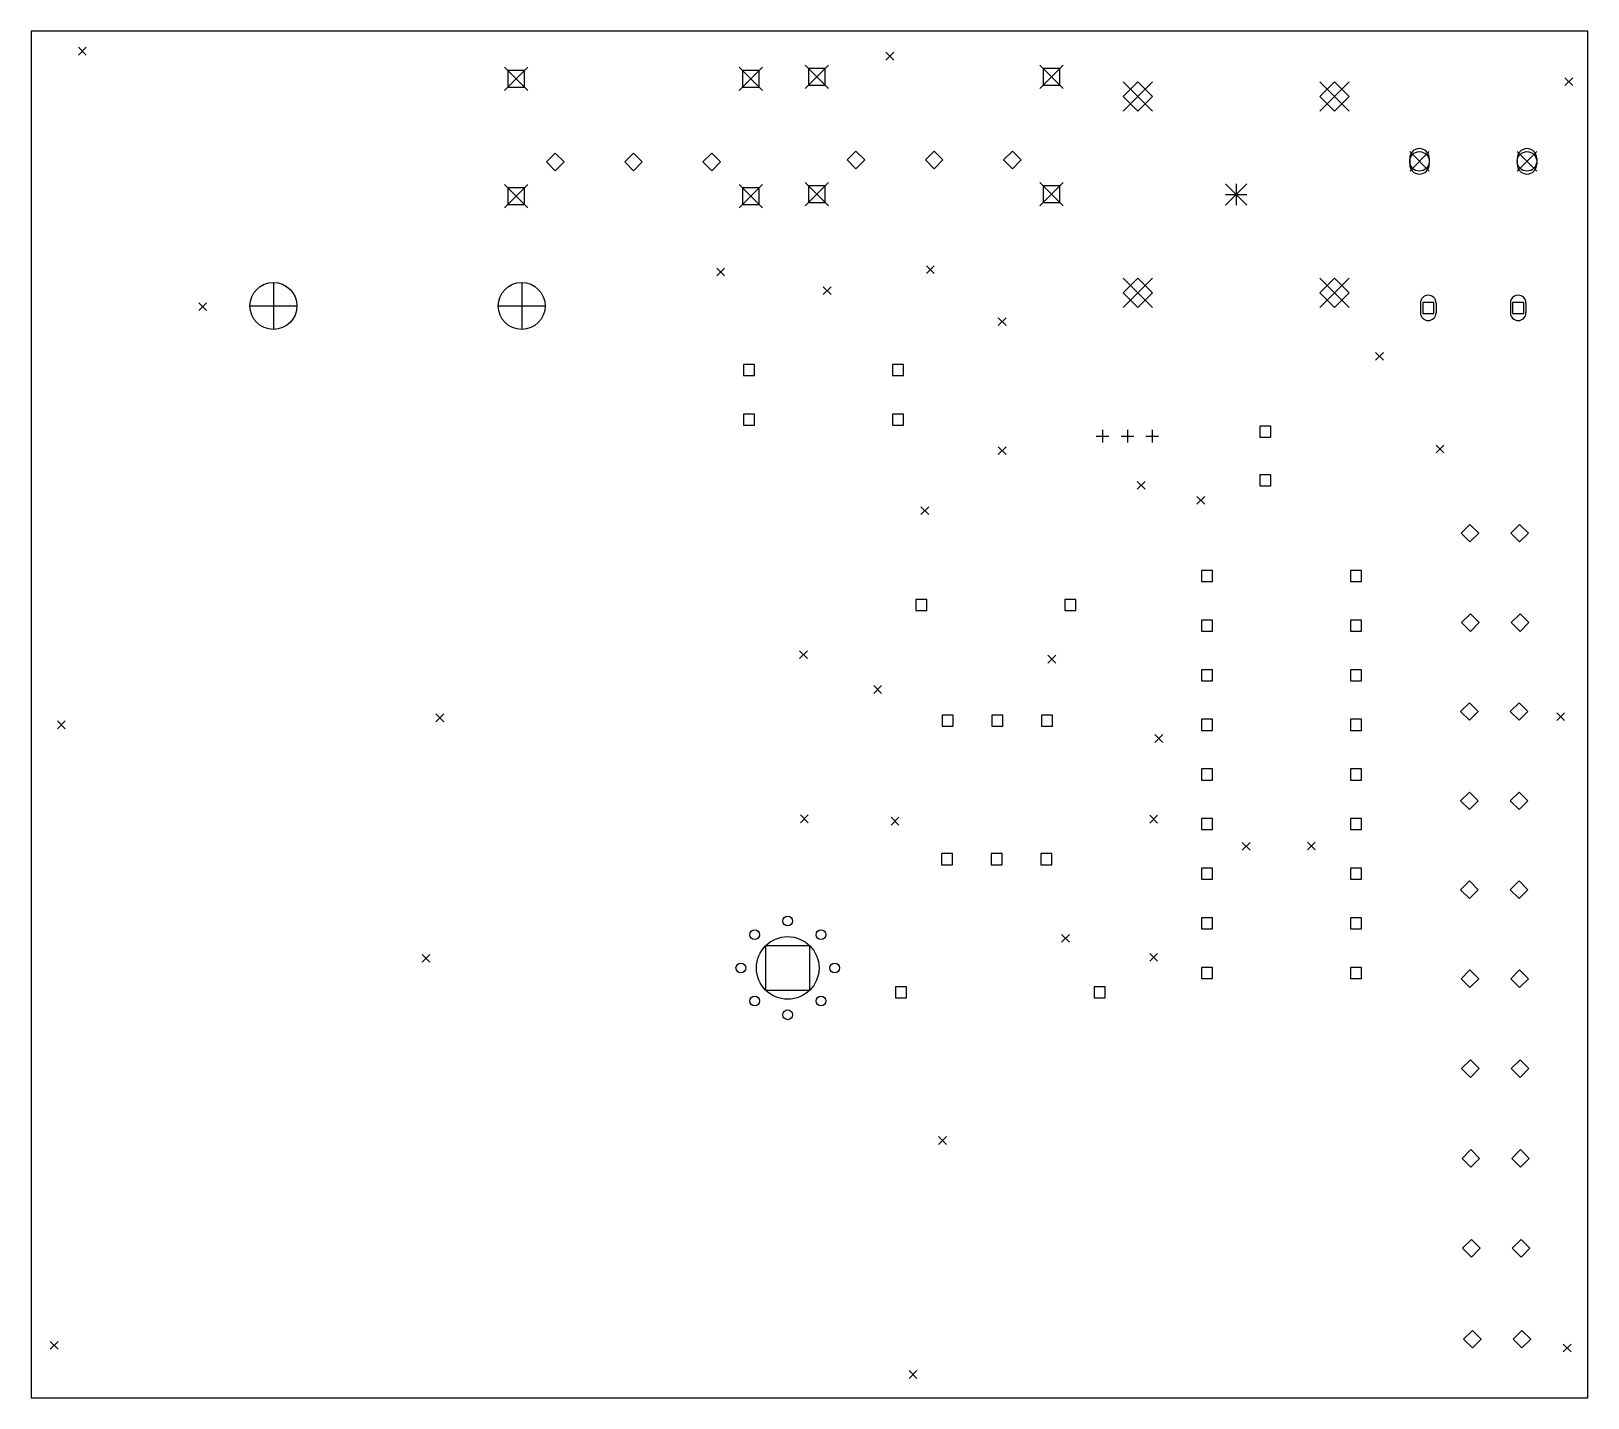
# Model space of a CAD drawing. Extents: x 96 to 178, y -160 to -55.
# Drawn here: x 98.2 to 177.8, y -125.2 to -55.2 of the extents above; entities that cross this region are included whole.
import ezdxf

# ---------------------------------------------------------------- set-up
doc = ezdxf.new("R2010")
doc.units = 0
doc.layers.add('BLACK', color=7, linetype='CONTINUOUS')

msp = doc.modelspace()

# ---------------------------------------------------------------- linework, layer by layer
at = {"layer": 'BLACK', "linetype": 'CONTINUOUS'}
for p, q in [((177.79, -55.235), (98.155, -55.235)), ((98.155, -55.235), (98.155, -125.185)), ((177.79, -125.185), (177.79, -55.235)), ((100.57, -56.06), (100.97, -56.46)), ((100.97, -56.06), (100.57, -56.46)), ((141.88, -56.32), (142.28, -56.72)), ((142.28, -56.32), (141.88, -56.72)), ((122.37, -57.08), (123.57, -58.28)), ((123.57, -57.08), (122.37, -58.28)), ((123.394, -57.2557), (122.546, -57.2557)), ((122.546, -57.2557), (122.546, -58.1043)), ((123.394, -58.1043), (123.394, -57.2557)), ((134.37, -57.08), (135.57, -58.28)), ((135.57, -57.08), (134.37, -58.28)), ((135.394, -57.2557), (134.546, -57.2557)), ((134.546, -57.2557), (134.546, -58.1043)), ((135.394, -58.1043), (135.394, -57.2557)), ((137.75, -56.975), (138.95, -58.175)), ((138.95, -56.975), (137.75, -58.175)), ((138.774, -57.1507), (137.926, -57.1507)), ((137.926, -57.1507), (137.926, -57.9993)), ((138.774, -57.9993), (138.774, -57.1507)), ((149.75, -56.975), (150.95, -58.175)), ((150.95, -56.975), (149.75, -58.175)), ((150.774, -57.1507), (149.926, -57.1507)), ((149.926, -57.1507), (149.926, -57.9993)), ((150.774, -57.9993), (150.774, -57.1507)), ((122.546, -58.1043), (123.394, -58.1043)), ((134.546, -58.1043), (135.394, -58.1043)), ((137.926, -57.9993), (138.774, -57.9993)), ((149.926, -57.9993), (150.774, -57.9993)), ((154.025, -57.825), (155.525, -59.325)), ((155.525, -57.825), (154.025, -59.325)), ((154.775, -57.825), (154.025, -58.575)), ((155.525, -58.575), (154.775, -57.825)), ((164.075, -57.825), (165.575, -59.325)), ((165.575, -57.825), (164.075, -59.325)), ((164.825, -57.825), (164.075, -58.575)), ((165.575, -58.575), (164.825, -57.825)), ((176.62, -57.62), (177.02, -58.02)), ((177.02, -57.62), (176.62, -58.02)), ((154.025, -58.575), (154.775, -59.325)), ((154.775, -59.325), (155.525, -58.575)), ((164.075, -58.575), (164.825, -59.325)), ((164.825, -59.325), (165.575, -58.575)), ((124.97, -61.48), (124.52, -61.93)), ((124.52, -61.93), (124.97, -62.38)), ((125.42, -61.93), (124.97, -61.48)), ((124.97, -62.38), (125.42, -61.93)), ((128.97, -61.48), (128.52, -61.93)), ((128.52, -61.93), (128.97, -62.38)), ((129.42, -61.93), (128.97, -61.48)), ((128.97, -62.38), (129.42, -61.93)), ((132.97, -61.48), (132.52, -61.93)), ((132.52, -61.93), (132.97, -62.38)), ((133.42, -61.93), (132.97, -61.48)), ((132.97, -62.38), (133.42, -61.93)), ((140.35, -61.375), (139.9, -61.825)), ((139.9, -61.825), (140.35, -62.275)), ((140.8, -61.825), (140.35, -61.375)), ((140.35, -62.275), (140.8, -61.825)), ((144.35, -61.375), (143.9, -61.825)), ((143.9, -61.825), (144.35, -62.275)), ((144.8, -61.825), (144.35, -61.375)), ((144.35, -62.275), (144.8, -61.825)), ((148.35, -61.375), (147.9, -61.825)), ((147.9, -61.825), (148.35, -62.275)), ((148.8, -61.825), (148.35, -61.375)), ((148.35, -62.275), (148.8, -61.825)), ((168.675, -61.4), (169.675, -62.4)), ((169.675, -61.4), (168.675, -62.4)), ((168.675, -61.75), (168.675, -62.05)), ((169.675, -61.75), (169.675, -62.05)), ((174.175, -61.4), (175.175, -62.4)), ((175.175, -61.4), (174.175, -62.4)), ((174.175, -61.75), (174.175, -62.05)), ((175.175, -61.75), (175.175, -62.05)), ((122.37, -63.08), (123.57, -64.28)), ((123.57, -63.08), (122.37, -64.28)), ((123.394, -63.2557), (122.546, -63.2557)), ((122.546, -63.2557), (122.546, -64.1043)), ((123.394, -64.1043), (123.394, -63.2557)), ((134.37, -63.08), (135.57, -64.28)), ((135.57, -63.08), (134.37, -64.28)), ((135.394, -63.2557), (134.546, -63.2557)), ((134.546, -63.2557), (134.546, -64.1043)), ((135.394, -64.1043), (135.394, -63.2557)), ((137.75, -62.975), (138.95, -64.175)), ((138.95, -62.975), (137.75, -64.175)), ((138.774, -63.1507), (137.926, -63.1507)), ((137.926, -63.1507), (137.926, -63.9993)), ((138.774, -63.9993), (138.774, -63.1507)), ((149.75, -62.975), (150.95, -64.175)), ((150.95, -62.975), (149.75, -64.175)), ((150.774, -63.1507), (149.926, -63.1507)), ((149.926, -63.1507), (149.926, -63.9993)), ((150.774, -63.9993), (150.774, -63.1507)), ((159.25, -63.05), (160.35, -64.15)), ((160.35, -63.05), (159.25, -64.15)), ((159.25, -63.6), (160.35, -63.6)), ((159.8, -63.05), (159.8, -64.15)), ((122.546, -64.1043), (123.394, -64.1043)), ((134.546, -64.1043), (135.394, -64.1043)), ((137.926, -63.9993), (138.774, -63.9993)), ((149.926, -63.9993), (150.774, -63.9993)), ((133.23, -67.36), (133.63, -67.76)), ((133.63, -67.36), (133.23, -67.76)), ((143.95, -67.24), (144.35, -67.64)), ((144.35, -67.24), (143.95, -67.64)), ((110.55, -68.1), (110.55, -70.5)), ((123.25, -68.1), (123.25, -70.5)), ((138.68, -68.32), (139.08, -68.72)), ((139.08, -68.32), (138.68, -68.72)), ((154.025, -67.875), (155.525, -69.375)), ((155.525, -67.875), (154.025, -69.375)), ((154.775, -67.875), (154.025, -68.625)), ((155.525, -68.625), (154.775, -67.875)), ((164.075, -67.875), (165.575, -69.375)), ((165.575, -67.875), (164.075, -69.375)), ((164.825, -67.875), (164.075, -68.625)), ((165.575, -68.625), (164.825, -67.875)), ((106.734, -69.142), (107.134, -69.542)), ((107.134, -69.142), (106.734, -69.542)), ((154.025, -68.625), (154.775, -69.375)), ((154.775, -69.375), (155.525, -68.625)), ((164.075, -68.625), (164.825, -69.375)), ((164.825, -69.375), (165.575, -68.625)), ((169.225, -69.15), (169.225, -69.65)), ((169.908, -69.1172), (169.342, -69.1172)), ((169.342, -69.1172), (169.342, -69.6828)), ((169.908, -69.6828), (169.908, -69.1172)), ((170.025, -69.15), (170.025, -69.65)), ((173.825, -69.15), (173.825, -69.65)), ((174.508, -69.1172), (173.942, -69.1172)), ((173.942, -69.1172), (173.942, -69.6828)), ((174.508, -69.6828), (174.508, -69.1172)), ((174.625, -69.15), (174.625, -69.65)), ((109.35, -69.3), (111.75, -69.3)), ((122.05, -69.3), (124.45, -69.3)), ((147.628, -69.904), (148.028, -70.304)), ((148.028, -69.904), (147.628, -70.304)), ((169.342, -69.6828), (169.908, -69.6828)), ((173.942, -69.6828), (174.508, -69.6828)), ((135.158, -72.2922), (134.592, -72.2922)), ((134.592, -72.2922), (134.592, -72.8578)), ((135.158, -72.8578), (135.158, -72.2922)), ((142.778, -72.2922), (142.212, -72.2922)), ((142.212, -72.2922), (142.212, -72.8578)), ((142.778, -72.8578), (142.778, -72.2922)), ((166.932, -71.682), (167.332, -72.082)), ((167.332, -71.682), (166.932, -72.082)), ((134.592, -72.8578), (135.158, -72.8578)), ((142.212, -72.8578), (142.778, -72.8578)), ((135.158, -74.8322), (134.592, -74.8322)), ((134.592, -74.8322), (134.592, -75.3978)), ((135.158, -75.3978), (135.158, -74.8322)), ((142.778, -74.8322), (142.212, -74.8322)), ((142.212, -74.8322), (142.212, -75.3978)), ((142.778, -75.3978), (142.778, -74.8322)), ((134.592, -75.3978), (135.158, -75.3978)), ((142.212, -75.3978), (142.778, -75.3978)), ((152.965, -75.635), (152.965, -76.285)), ((154.235, -75.635), (154.235, -76.285)), ((155.505, -75.635), (155.505, -76.285)), ((161.573, -75.4492), (161.007, -75.4492)), ((161.007, -75.4492), (161.007, -76.0148)), ((161.573, -76.0148), (161.573, -75.4492)), ((152.64, -75.96), (153.29, -75.96)), ((153.91, -75.96), (154.56, -75.96)), ((155.18, -75.96), (155.83, -75.96)), ((161.007, -76.0148), (161.573, -76.0148)), ((170.03, -76.42), (170.43, -76.82)), ((170.43, -76.42), (170.03, -76.82)), ((147.628, -76.508), (148.028, -76.908)), ((148.028, -76.508), (147.628, -76.908)), ((161.573, -77.9492), (161.007, -77.9492)), ((161.007, -77.9492), (161.007, -78.5148)), ((161.573, -78.5148), (161.573, -77.9492)), ((154.74, -78.286), (155.14, -78.686)), ((155.14, -78.286), (154.74, -78.686)), ((161.007, -78.5148), (161.573, -78.5148)), ((143.67, -79.58), (144.07, -79.98)), ((144.07, -79.58), (143.67, -79.98)), ((157.788, -79.048), (158.188, -79.448)), ((158.188, -79.048), (157.788, -79.448)), ((171.755, -80.48), (171.305, -80.93)), ((171.305, -80.93), (171.755, -81.38)), ((172.205, -80.93), (171.755, -80.48)), ((171.755, -81.38), (172.205, -80.93)), ((174.295, -80.48), (173.845, -80.93)), ((173.845, -80.93), (174.295, -81.38)), ((174.745, -80.93), (174.295, -80.48)), ((174.295, -81.38), (174.745, -80.93)), ((158.593, -82.8372), (158.027, -82.8372)), ((158.027, -82.8372), (158.027, -83.4028)), ((158.027, -83.4028), (158.593, -83.4028)), ((158.593, -83.4028), (158.593, -82.8372)), ((166.213, -82.8372), (165.647, -82.8372)), ((165.647, -82.8372), (165.647, -83.4028)), ((165.647, -83.4028), (166.213, -83.4028)), ((166.213, -83.4028), (166.213, -82.8372)), ((143.973, -84.3172), (143.407, -84.3172)), ((143.407, -84.3172), (143.407, -84.8828)), ((143.973, -84.8828), (143.973, -84.3172)), ((151.593, -84.3172), (151.027, -84.3172)), ((151.027, -84.3172), (151.027, -84.8828)), ((151.593, -84.8828), (151.593, -84.3172)), ((143.407, -84.8828), (143.973, -84.8828)), ((151.027, -84.8828), (151.593, -84.8828)), ((171.78, -85.055), (171.33, -85.505)), ((172.23, -85.505), (171.78, -85.055)), ((174.32, -85.055), (173.87, -85.505)), ((174.77, -85.505), (174.32, -85.055)), ((158.593, -85.3772), (158.027, -85.3772)), ((158.027, -85.3772), (158.027, -85.9428)), ((158.027, -85.9428), (158.593, -85.9428)), ((158.593, -85.9428), (158.593, -85.3772)), ((166.213, -85.3772), (165.647, -85.3772)), ((165.647, -85.3772), (165.647, -85.9428)), ((165.647, -85.9428), (166.213, -85.9428)), ((166.213, -85.9428), (166.213, -85.3772)), ((171.33, -85.505), (171.78, -85.955)), ((171.78, -85.955), (172.23, -85.505)), ((173.87, -85.505), (174.32, -85.955)), ((174.32, -85.955), (174.77, -85.505)), ((137.468, -86.95), (137.868, -87.35)), ((137.868, -86.95), (137.468, -87.35)), ((150.168, -87.176), (150.568, -87.576)), ((150.568, -87.176), (150.168, -87.576)), ((158.593, -87.9172), (158.027, -87.9172)), ((158.027, -87.9172), (158.027, -88.4828)), ((158.593, -88.4828), (158.593, -87.9172)), ((166.213, -87.9172), (165.647, -87.9172)), ((165.647, -87.9172), (165.647, -88.4828)), ((166.213, -88.4828), (166.213, -87.9172)), ((141.26, -88.73), (141.66, -89.13)), ((141.66, -88.73), (141.26, -89.13)), ((158.027, -88.4828), (158.593, -88.4828)), ((165.647, -88.4828), (166.213, -88.4828)), ((171.73, -89.605), (171.28, -90.055)), ((172.18, -90.055), (171.73, -89.605)), ((174.27, -89.605), (173.82, -90.055)), ((174.72, -90.055), (174.27, -89.605)), ((99.5, -90.54), (99.9, -90.94)), ((99.9, -90.54), (99.5, -90.94)), ((118.86, -90.18), (119.26, -90.58)), ((119.26, -90.18), (118.86, -90.58)), ((145.318, -90.2422), (144.752, -90.2422)), ((144.752, -90.2422), (144.752, -90.8078)), ((145.318, -90.8078), (145.318, -90.2422)), ((147.858, -90.2422), (147.292, -90.2422)), ((147.292, -90.2422), (147.292, -90.8078)), ((147.858, -90.8078), (147.858, -90.2422)), ((150.398, -90.2422), (149.832, -90.2422)), ((149.832, -90.2422), (149.832, -90.8078)), ((150.398, -90.8078), (150.398, -90.2422)), ((158.593, -90.4572), (158.027, -90.4572)), ((158.027, -90.4572), (158.027, -91.0228)), ((158.593, -91.0228), (158.593, -90.4572)), ((166.213, -90.4572), (165.647, -90.4572)), ((165.647, -90.4572), (165.647, -91.0228)), ((166.213, -91.0228), (166.213, -90.4572)), ((171.28, -90.055), (171.73, -90.505)), ((171.73, -90.505), (172.18, -90.055)), ((173.82, -90.055), (174.27, -90.505)), ((174.27, -90.505), (174.72, -90.055)), ((176.2, -90.125), (176.6, -90.525)), ((176.6, -90.125), (176.2, -90.525)), ((144.752, -90.8078), (145.318, -90.8078)), ((147.292, -90.8078), (147.858, -90.8078)), ((149.832, -90.8078), (150.398, -90.8078)), ((155.64, -91.24), (156.04, -91.64)), ((156.04, -91.24), (155.64, -91.64)), ((158.027, -91.0228), (158.593, -91.0228)), ((165.647, -91.0228), (166.213, -91.0228)), ((158.593, -92.9972), (158.027, -92.9972)), ((158.027, -92.9972), (158.027, -93.5628)), ((158.593, -93.5628), (158.593, -92.9972)), ((166.213, -92.9972), (165.647, -92.9972)), ((165.647, -92.9972), (165.647, -93.5628)), ((166.213, -93.5628), (166.213, -92.9972)), ((158.027, -93.5628), (158.593, -93.5628)), ((165.647, -93.5628), (166.213, -93.5628)), ((171.73, -94.18), (171.28, -94.63)), ((171.28, -94.63), (171.73, -95.08)), ((172.18, -94.63), (171.73, -94.18)), ((171.73, -95.08), (172.18, -94.63)), ((174.27, -94.18), (173.82, -94.63)), ((173.82, -94.63), (174.27, -95.08)), ((174.72, -94.63), (174.27, -94.18)), ((174.27, -95.08), (174.72, -94.63)), ((137.51, -95.35), (137.91, -95.75)), ((137.91, -95.35), (137.51, -95.75)), ((142.15, -95.47), (142.55, -95.87)), ((142.55, -95.47), (142.15, -95.87)), ((155.38, -95.37), (155.78, -95.77)), ((155.78, -95.37), (155.38, -95.77)), ((158.593, -95.5372), (158.027, -95.5372)), ((158.027, -95.5372), (158.027, -96.1028)), ((158.593, -96.1028), (158.593, -95.5372)), ((166.213, -95.5372), (165.647, -95.5372)), ((165.647, -95.5372), (165.647, -96.1028)), ((166.213, -96.1028), (166.213, -95.5372)), ((158.027, -96.1028), (158.593, -96.1028)), ((165.647, -96.1028), (166.213, -96.1028)), ((160.11, -96.76), (160.51, -97.16)), ((160.51, -96.76), (160.11, -97.16)), ((163.44, -96.74), (163.84, -97.14)), ((163.84, -96.74), (163.44, -97.14)), ((145.288, -97.3322), (144.722, -97.3322)), ((144.722, -97.3322), (144.722, -97.8978)), ((144.722, -97.8978), (145.288, -97.8978)), ((145.288, -97.8978), (145.288, -97.3322)), ((147.828, -97.3322), (147.262, -97.3322)), ((147.262, -97.3322), (147.262, -97.8978)), ((147.262, -97.8978), (147.828, -97.8978)), ((147.828, -97.8978), (147.828, -97.3322)), ((150.368, -97.3322), (149.802, -97.3322)), ((149.802, -97.3322), (149.802, -97.8978)), ((149.802, -97.8978), (150.368, -97.8978)), ((150.368, -97.8978), (150.368, -97.3322)), ((158.593, -98.0772), (158.027, -98.0772)), ((158.027, -98.0772), (158.027, -98.6428)), ((158.027, -98.6428), (158.593, -98.6428)), ((158.593, -98.6428), (158.593, -98.0772)), ((166.213, -98.0772), (165.647, -98.0772)), ((165.647, -98.0772), (165.647, -98.6428)), ((165.647, -98.6428), (166.213, -98.6428)), ((166.213, -98.6428), (166.213, -98.0772)), ((171.73, -98.73), (171.28, -99.18)), ((172.18, -99.18), (171.73, -98.73)), ((174.27, -98.73), (173.82, -99.18)), ((174.72, -99.18), (174.27, -98.73)), ((171.28, -99.18), (171.73, -99.63)), ((171.73, -99.63), (172.18, -99.18)), ((173.82, -99.18), (174.27, -99.63)), ((174.27, -99.63), (174.72, -99.18)), ((158.593, -100.617), (158.027, -100.617)), ((158.027, -100.617), (158.027, -101.183)), ((158.593, -101.183), (158.593, -100.617)), ((166.213, -100.617), (165.647, -100.617)), ((165.647, -100.617), (165.647, -101.183)), ((166.213, -101.183), (166.213, -100.617)), ((150.87, -101.47), (151.27, -101.87)), ((151.27, -101.47), (150.87, -101.87)), ((158.027, -101.183), (158.593, -101.183)), ((165.647, -101.183), (166.213, -101.183)), ((118.15, -102.49), (118.55, -102.89)), ((118.55, -102.49), (118.15, -102.89)), ((137.991, -102.049), (135.729, -102.049)), ((135.729, -102.049), (135.729, -104.311)), ((137.991, -104.311), (137.991, -102.049)), ((155.38, -102.44), (155.78, -102.84)), ((155.78, -102.44), (155.38, -102.84)), ((158.593, -103.157), (158.027, -103.157)), ((158.027, -103.157), (158.027, -103.723)), ((158.593, -103.723), (158.593, -103.157)), ((166.213, -103.157), (165.647, -103.157)), ((165.647, -103.157), (165.647, -103.723)), ((166.213, -103.723), (166.213, -103.157)), ((171.755, -103.28), (171.305, -103.73)), ((172.205, -103.73), (171.755, -103.28)), ((174.295, -103.28), (173.845, -103.73)), ((174.745, -103.73), (174.295, -103.28)), ((135.729, -104.311), (137.991, -104.311)), ((142.933, -104.147), (142.367, -104.147)), ((142.367, -104.147), (142.367, -104.713)), ((142.933, -104.713), (142.933, -104.147)), ((153.093, -104.147), (152.527, -104.147)), ((152.527, -104.147), (152.527, -104.713)), ((153.093, -104.713), (153.093, -104.147)), ((158.027, -103.723), (158.593, -103.723)), ((165.647, -103.723), (166.213, -103.723)), ((171.305, -103.73), (171.755, -104.18)), ((171.755, -104.18), (172.205, -103.73)), ((173.845, -103.73), (174.295, -104.18)), ((174.295, -104.18), (174.745, -103.73)), ((142.367, -104.713), (142.933, -104.713)), ((152.527, -104.713), (153.093, -104.713)), ((171.78, -107.88), (171.33, -108.33)), ((172.23, -108.33), (171.78, -107.88)), ((174.32, -107.88), (173.87, -108.33)), ((174.77, -108.33), (174.32, -107.88)), ((171.33, -108.33), (171.78, -108.78)), ((171.78, -108.78), (172.23, -108.33)), ((173.87, -108.33), (174.32, -108.78)), ((174.32, -108.78), (174.77, -108.33)), ((144.58, -111.814), (144.98, -112.214)), ((144.98, -111.814), (144.58, -112.214)), ((171.805, -112.48), (171.355, -112.93)), ((171.355, -112.93), (171.805, -113.38)), ((172.255, -112.93), (171.805, -112.48)), ((171.805, -113.38), (172.255, -112.93)), ((174.345, -112.48), (173.895, -112.93)), ((173.895, -112.93), (174.345, -113.38)), ((174.795, -112.93), (174.345, -112.48)), ((174.345, -113.38), (174.795, -112.93)), ((171.83, -117.08), (171.38, -117.53)), ((171.38, -117.53), (171.83, -117.98)), ((172.28, -117.53), (171.83, -117.08)), ((171.83, -117.98), (172.28, -117.53)), ((174.37, -117.08), (173.92, -117.53)), ((173.92, -117.53), (174.37, -117.98)), ((174.82, -117.53), (174.37, -117.08)), ((174.37, -117.98), (174.82, -117.53)), ((171.88, -121.73), (171.43, -122.18)), ((172.33, -122.18), (171.88, -121.73)), ((174.42, -121.73), (173.97, -122.18)), ((174.87, -122.18), (174.42, -121.73)), ((99.13, -122.3), (99.53, -122.7)), ((99.53, -122.3), (99.13, -122.7)), ((171.43, -122.18), (171.88, -122.63)), ((171.88, -122.63), (172.33, -122.18)), ((173.97, -122.18), (174.42, -122.63)), ((174.42, -122.63), (174.87, -122.18)), ((176.53, -122.43), (176.93, -122.83)), ((176.93, -122.43), (176.53, -122.83)), ((143.07, -123.79), (143.47, -124.19)), ((143.47, -123.79), (143.07, -124.19)), ((98.155, -125.185), (177.79, -125.185))]:
    msp.add_line(p, q, dxfattribs=at)
at = {"layer": 'BLACK'}
for centre, radius in [((169.175, -61.9), 0.5), ((174.675, -61.9), 0.5), ((110.55, -69.3), 1.2), ((123.25, -69.3), 1.2), ((136.86, -100.78), 0.25), ((135.163, -101.483), 0.25), ((136.86, -103.18), 1.6), ((138.557, -101.483), 0.25), ((134.46, -103.18), 0.25), ((139.26, -103.18), 0.25), ((135.163, -104.877), 0.25), ((138.557, -104.877), 0.25), ((136.86, -105.58), 0.25)]:
    msp.add_circle(centre, radius, dxfattribs=at)
for centre, radius, start, end in [((169.175, -61.75), 0.5, 0, 180), ((174.675, -61.75), 0.5, 0, 180), ((169.175, -62.05), 0.5, 180, 360), ((174.675, -62.05), 0.5, 180, 360), ((169.625, -69.15), 0.4, 0, 180), ((174.225, -69.15), 0.4, 0, 180), ((169.625, -69.65), 0.4, 180, 360), ((174.225, -69.65), 0.4, 180, 360)]:
    msp.add_arc(centre, radius, start, end, dxfattribs=at)

doc.saveas('drawing.dxf')
